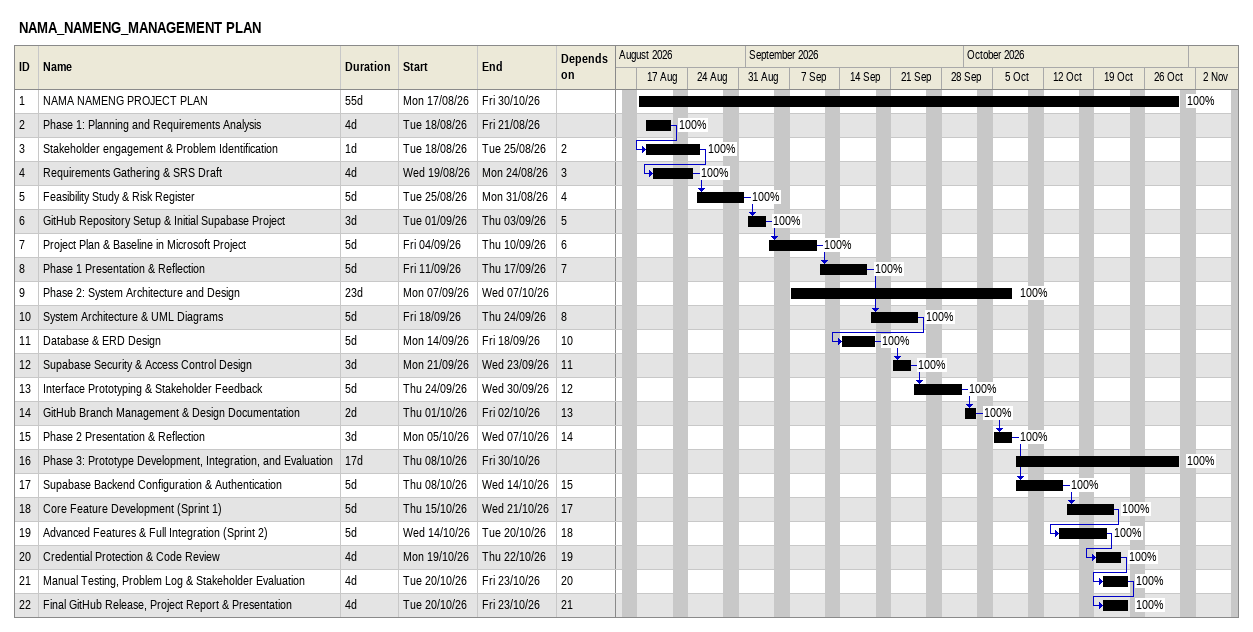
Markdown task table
NAMA_NAMENG_MANAGEMENT PLAN

| ID | Task | Duration | Start | Finish | Predecessors | % complete |
|---|---|---|---|---|---|---|
| 1 | NAMA NAMENG PROJECT PLAN | 55d | 2026-08-17 | 2026-10-30 |  | 100 |
| 2 | Phase 1: Planning and Requirements Analysis | 4d | 2026-08-18 | 2026-08-21 |  | 100 |
| 3 | Stakeholder engagement & Problem Identification | 1d | 2026-08-18 | 2026-08-25 | 2 | 100 |
| 4 | Requirements Gathering & SRS Draft | 4d | 2026-08-19 | 2026-08-24 | 3 | 100 |
| 5 | Feasibility Study & Risk Register | 5d | 2026-08-25 | 2026-08-31 | 4 | 100 |
| 6 | GitHub Repository Setup & Initial Supabase Project | 3d | 2026-09-01 | 2026-09-03 | 5 | 100 |
| 7 | Project Plan & Baseline in Microsoft Project | 5d | 2026-09-04 | 2026-09-10 | 6 | 100 |
| 8 | Phase 1 Presentation & Reflection | 5d | 2026-09-11 | 2026-09-17 | 7 | 100 |
| 9 | Phase 2: System Architecture and Design | 23d | 2026-09-07 | 2026-10-07 |  | 100 |
| 10 | System Architecture & UML Diagrams | 5d | 2026-09-18 | 2026-09-24 | 8 | 100 |
| 11 | Database & ERD Design | 5d | 2026-09-14 | 2026-09-18 | 10 | 100 |
| 12 | Supabase Security & Access Control Design | 3d | 2026-09-21 | 2026-09-23 | 11 | 100 |
| 13 | Interface Prototyping & Stakeholder Feedback | 5d | 2026-09-24 | 2026-09-30 | 12 | 100 |
| 14 | GitHub Branch Management & Design Documentation | 2d | 2026-10-01 | 2026-10-02 | 13 | 100 |
| 15 | Phase 2 Presentation & Reflection | 3d | 2026-10-05 | 2026-10-07 | 14 | 100 |
| 16 | Phase 3: Prototype Development, Integration, and Evaluation | 17d | 2026-10-08 | 2026-10-30 |  | 100 |
| 17 | Supabase Backend Configuration & Authentication | 5d | 2026-10-08 | 2026-10-14 | 15 | 100 |
| 18 | Core Feature Development (Sprint 1) | 5d | 2026-10-15 | 2026-10-21 | 17 | 100 |
| 19 | Advanced Features & Full Integration (Sprint 2) | 5d | 2026-10-14 | 2026-10-20 | 18 | 100 |
| 20 | Credential Protection & Code Review | 4d | 2026-10-19 | 2026-10-22 | 19 | 100 |
| 21 | Manual Testing, Problem Log & Stakeholder Evaluation | 4d | 2026-10-20 | 2026-10-23 | 20 | 100 |
| 22 | Final GitHub Release, Project Report & Presentation | 4d | 2026-10-20 | 2026-10-23 | 21 | 100 |
